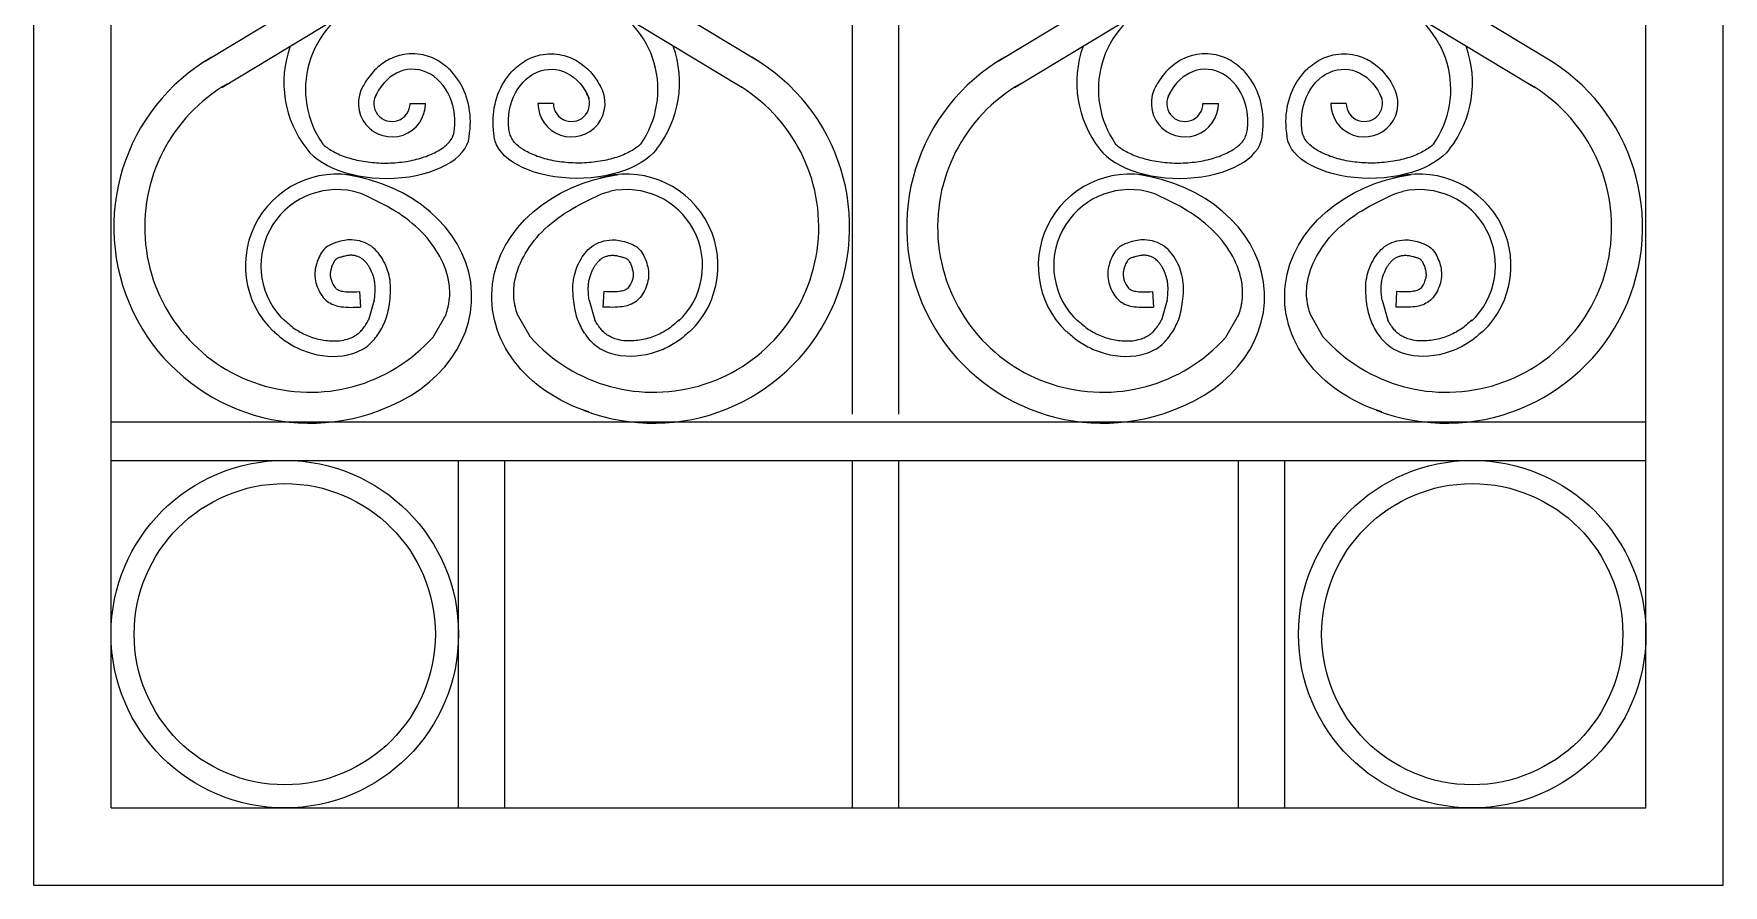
# Model space of a CAD drawing. Header units: millimetres. Extents: x -644 to 652, y 0 to 1491.
# Drawn here: x -644.4 to -329.4, y 0 to 158.7 of the extents above; entities that cross this region are included whole.
import ezdxf

# ---------------------------------------------------------------- set-up
doc = ezdxf.new("R2010")
doc.units = ezdxf.units.MM
doc.layers.add('ceco.net 171', color=7, linetype='Continuous')

msp = doc.modelspace()

# ---------------------------------------------------------------- linework, layer by layer
at = {"layer": 'ceco.net 171', "lineweight": 5}
for p, q in [((-343.8, 14.4), (-343.8, 1360.38)), ((-329.4, 0), (-329.4, 1360.38)), ((-644.4, 0), (-644.4, 1308.96)), ((-630, 14.4), (-630, 1294.56)), ((-491.76, 87.84), (-491.76, 318.24)), ((-483.12, 87.84), (-483.12, 318.24)), ((-612.44, 153.62), (-581.25, 172.47)), ((-509.32, 153.62), (-540.51, 172.47)), ((-464.6, 153.62), (-433.42, 172.47)), ((-361.49, 153.62), (-392.67, 172.47)), ((-609.36, 148.75), (-578.8, 167.18)), ((-512.4, 148.75), (-542.96, 167.18)), ((-461.52, 148.75), (-430.96, 167.18)), ((-364.56, 148.75), (-395.13, 167.18)), ((-574.23, 145.77), (-571.35, 145.77)), ((-547.53, 145.77), (-550.41, 145.77)), ((-426.4, 145.77), (-423.52, 145.77)), ((-399.69, 145.77), (-402.57, 145.77)), ((-583.64, 110.68), (-583.49, 107.8)), ((-538.12, 110.68), (-538.27, 107.8)), ((-435.8, 110.68), (-435.65, 107.8)), ((-390.29, 110.68), (-390.43, 107.8)), ((-580.91, 109.08), (-582, 105.34)), ((-540.85, 109.08), (-539.76, 105.34)), ((-433.07, 109.08), (-434.16, 105.34)), ((-393.02, 109.08), (-391.92, 105.34)), ((-569.95, 102.19), (-567.54, 106.42)), ((-551.81, 102.19), (-554.22, 106.42)), ((-422.12, 102.19), (-419.71, 106.42)), ((-403.97, 102.19), (-406.38, 106.42)), ((-630, 86.38), (-343.8, 86.38)), ((-630, 79.2), (-343.8, 79.2)), ((-565.2, 14.4), (-565.2, 79.2)), ((-556.56, 14.4), (-556.56, 79.2)), ((-491.76, 14.4), (-491.76, 79.2)), ((-483.12, 14.4), (-483.12, 79.2)), ((-419.76, 14.4), (-419.76, 79.2)), ((-411.12, 14.4), (-411.12, 79.2)), ((-630, 14.4), (-343.8, 14.4)), ((-644.4, 0), (-329.4, 0))]:
    msp.add_line(p, q, dxfattribs=at)
for centre, radius in [((-597.6, 46.8), 32.4), ((-376.2, 46.8), 32.4), ((-597.6, 46.8), 28.08), ((-376.2, 46.8), 28.08)]:
    msp.add_circle(centre, radius, dxfattribs=at)
for centre, radius, start, end in [((-576, 148.37), 17.74, 112.7966, 215.031), ((-545.76, 148.37), 17.74, 324.969, 67.2034), ((-428.16, 148.37), 17.74, 112.7966, 215.031), ((-397.93, 148.37), 17.74, 324.969, 67.2034), ((-592.92, 122.71), 36.56, 120.0272, 290.9797), ((-577.59, 149.67), 20.18, 160.3912, 217.9327), ((-528.84, 122.71), 36.56, 249.0203, 59.9728), ((-544.17, 149.67), 20.18, 322.0673, 19.6088), ((-445.08, 122.71), 36.56, 120.0272, 290.9797), ((-429.75, 149.67), 20.18, 160.3912, 217.9327), ((-381, 122.71), 36.56, 249.0203, 59.9728), ((-396.33, 149.67), 20.18, 322.0673, 19.6088), ((-592.92, 122.71), 30.8, 119.9053, 318.2247), ((-577.62, 145.77), 6.26, 148.1695, 0), ((-528.84, 122.71), 30.8, 221.7753, 60.0947), ((-544.14, 145.77), 6.26, 180, 31.8305), ((-445.08, 122.71), 30.8, 119.9053, 318.2247), ((-429.78, 145.77), 6.26, 148.1695, 0), ((-381, 122.71), 30.8, 221.7753, 60.0947), ((-396.31, 145.77), 6.26, 180, 31.8305), ((-577.62, 145.77), 3.38, 146.6395, 0), ((-544.14, 145.77), 3.38, 180, 33.3605), ((-429.78, 145.77), 3.38, 146.6395, 0), ((-396.31, 145.77), 3.38, 180, 33.3605), ((-587.87, 115.5), 17.07, 72.4016, 226.0742), ((-533.89, 115.5), 17.07, 313.9258, 107.5984), ((-440.04, 115.5), 17.07, 72.4016, 226.0742), ((-386.05, 115.5), 17.07, 313.9258, 107.5984), ((-587.87, 115.5), 14.19, 77.2309, 226.9329), ((-533.89, 115.5), 14.19, 313.0671, 102.7691), ((-440.04, 115.5), 14.19, 77.2309, 226.9329), ((-386.05, 115.5), 14.19, 313.0671, 102.7691)]:
    msp.add_arc(centre, radius, start, end, dxfattribs=at)
for centre, major_axis, ratio, start_param, end_param in [((-573.78, 142.37), (-0.07, 9.76), 0.809333, 4.46848, 7.392493), ((-425.94, 142.37), (-0.07, 9.76), 0.809333, 4.46848, 7.392493), ((-578.9, 140.3), (15.75, -0.24), 0.540403, 3.533318, 6.304646), ((-431.06, 140.3), (15.75, -0.24), 0.540403, 3.533318, 6.304646), ((-591.48, 109.74), (28.73, 0), 0.80574, 5.123339, 7.67346), ((-443.64, 109.74), (28.73, 0), 0.80574, 5.123339, 7.67346)]:
    msp.add_ellipse(centre, major_axis=major_axis, ratio=ratio, start_param=start_param, end_param=end_param, dxfattribs=at)
at = {"layer": 'ceco.net 171', "lineweight": 5, "extrusion": (0, 0, -1)}
for centre, major_axis, ratio, start_param, end_param in [((-547.98, 142.37), (0.07, 9.76), 0.809333, 4.46848, 7.392493), ((-400.15, 142.37), (0.07, 9.76), 0.809333, 4.46848, 7.392493), ((-542.86, 140.3), (-15.75, -0.24), 0.540403, 3.533318, 6.304646), ((-395.02, 140.3), (-15.75, -0.24), 0.540403, 3.533318, 6.304646), ((-530.28, 109.74), (-28.73, 0), 0.80574, 5.091033, 7.67346), ((-382.44, 109.74), (-28.73, 0), 0.80574, 5.091033, 7.67346)]:
    msp.add_ellipse(centre, major_axis=major_axis, ratio=ratio, start_param=start_param, end_param=end_param, dxfattribs=at)
at = {"layer": 'ceco.net 171', "lineweight": 5}
for points, knots in [([(-573.87, 155.01), (-574.55, 155), (-575.23, 154.92), (-576.89, 154.54), (-577.86, 154.14), (-579.62, 153.08), (-580.43, 152.41), (-581.84, 150.88), (-582.44, 150.01), (-582.97, 149), (-583.01, 148.94), (-583.04, 148.87)], [6.283185, 6.283185, 6.283185, 6.283185, 6.461841, 6.461841, 6.730486, 6.730486, 6.99913, 6.99913, 7.267775, 7.267775, 7.286813, 7.286813, 7.286813, 7.286813]), ([(-563.15, 140.28), (-563.08, 140.75), (-563.03, 141.23), (-562.94, 143.45), (-563.17, 145.21), (-564.23, 148.49), (-565.06, 150.01), (-566.89, 152.17), (-567.75, 152.92), (-569.66, 154.12), (-570.71, 154.55), (-572.48, 154.94), (-573.17, 155.01), (-573.87, 155.01)], [4.532225, 4.532225, 4.532225, 4.532225, 4.65156, 4.65156, 5.083529, 5.083529, 5.515498, 5.515498, 5.808801, 5.808801, 6.102103, 6.102103, 6.283185, 6.283185, 6.283185, 6.283185]), ([(-558.61, 140.28), (-558.68, 140.75), (-558.73, 141.23), (-558.82, 143.45), (-558.59, 145.21), (-557.53, 148.49), (-556.7, 150.01), (-554.87, 152.17), (-554.01, 152.92), (-552.1, 154.12), (-551.05, 154.55), (-549.28, 154.94), (-548.59, 155.01), (-547.89, 155.01)], [4.532225, 4.532225, 4.532225, 4.532225, 4.65156, 4.65156, 5.083529, 5.083529, 5.515498, 5.515498, 5.808801, 5.808801, 6.102103, 6.102103, 6.283185, 6.283185, 6.283185, 6.283185]), ([(-547.89, 155.01), (-547.21, 155), (-546.53, 154.92), (-544.87, 154.54), (-543.9, 154.14), (-542.14, 153.08), (-541.33, 152.41), (-539.92, 150.88), (-539.32, 150.01), (-538.79, 149), (-538.75, 148.94), (-538.72, 148.87)], [6.283185, 6.283185, 6.283185, 6.283185, 6.461841, 6.461841, 6.730486, 6.730486, 6.99913, 6.99913, 7.267775, 7.267775, 7.286813, 7.286813, 7.286813, 7.286813]), ([(-426.03, 155.01), (-426.71, 155), (-427.39, 154.92), (-429.06, 154.54), (-430.02, 154.14), (-431.79, 153.08), (-432.59, 152.41), (-434, 150.88), (-434.61, 150.01), (-435.14, 149), (-435.17, 148.94), (-435.21, 148.87)], [6.283185, 6.283185, 6.283185, 6.283185, 6.461841, 6.461841, 6.730486, 6.730486, 6.99913, 6.99913, 7.267775, 7.267775, 7.286813, 7.286813, 7.286813, 7.286813]), ([(-415.31, 140.28), (-415.24, 140.75), (-415.2, 141.23), (-415.1, 143.45), (-415.34, 145.21), (-416.4, 148.49), (-417.22, 150.01), (-419.05, 152.17), (-419.91, 152.92), (-421.82, 154.12), (-422.87, 154.55), (-424.64, 154.94), (-425.34, 155.01), (-426.03, 155.01)], [4.532225, 4.532225, 4.532225, 4.532225, 4.65156, 4.65156, 5.083529, 5.083529, 5.515498, 5.515498, 5.808801, 5.808801, 6.102103, 6.102103, 6.283185, 6.283185, 6.283185, 6.283185]), ([(-410.78, 140.28), (-410.84, 140.75), (-410.89, 141.23), (-410.98, 143.45), (-410.75, 145.21), (-409.69, 148.49), (-408.86, 150.01), (-407.03, 152.17), (-406.17, 152.92), (-404.26, 154.12), (-403.21, 154.55), (-401.44, 154.94), (-400.75, 155.01), (-400.06, 155.01)], [4.532225, 4.532225, 4.532225, 4.532225, 4.65156, 4.65156, 5.083529, 5.083529, 5.515498, 5.515498, 5.808801, 5.808801, 6.102103, 6.102103, 6.283185, 6.283185, 6.283185, 6.283185]), ([(-400.06, 155.01), (-399.38, 155), (-398.69, 154.92), (-397.03, 154.54), (-396.07, 154.14), (-394.3, 153.08), (-393.49, 152.41), (-392.08, 150.88), (-391.48, 150.01), (-390.95, 149), (-390.91, 148.94), (-390.88, 148.87)], [6.283185, 6.283185, 6.283185, 6.283185, 6.461841, 6.461841, 6.730486, 6.730486, 6.99913, 6.99913, 7.267775, 7.267775, 7.286813, 7.286813, 7.286813, 7.286813]), ([(-590.52, 138.19), (-590.35, 138.02), (-590.15, 137.85), (-589.4, 137.26), (-588.73, 136.85), (-587.16, 136.1), (-586.26, 135.76), (-584.3, 135.2), (-583.24, 134.99), (-581.05, 134.7), (-579.91, 134.63), (-577.63, 134.64), (-576.5, 134.73), (-574.31, 135.03), (-573.26, 135.26), (-571.33, 135.83), (-570.44, 136.18), (-568.91, 136.94), (-568.26, 137.36), (-567.32, 138.12), (-567, 138.46), (-566.52, 139.09), (-566.37, 139.38), (-566.22, 139.79), (-566.19, 139.93), (-566.1, 140.07)], [6.793087, 6.793087, 6.793087, 6.793087, 6.89192, 6.89192, 7.134711, 7.134711, 7.377503, 7.377503, 7.620294, 7.620294, 7.863086, 7.863086, 8.105877, 8.105877, 8.348668, 8.348668, 8.59146, 8.59146, 8.834251, 8.834251, 9.032791, 9.032791, 9.231331, 9.231331, 9.352602, 9.352602, 9.352602, 9.352602]), ([(-531.24, 138.19), (-531.41, 138.02), (-531.61, 137.85), (-532.36, 137.26), (-533.03, 136.85), (-534.6, 136.1), (-535.5, 135.76), (-537.46, 135.2), (-538.52, 134.99), (-540.71, 134.7), (-541.85, 134.63), (-544.13, 134.64), (-545.26, 134.73), (-547.45, 135.03), (-548.5, 135.26), (-550.43, 135.83), (-551.32, 136.18), (-552.85, 136.94), (-553.5, 137.36), (-554.44, 138.12), (-554.76, 138.46), (-555.24, 139.09), (-555.39, 139.38), (-555.54, 139.79), (-555.57, 139.93), (-555.66, 140.07)], [6.793087, 6.793087, 6.793087, 6.793087, 6.89192, 6.89192, 7.134711, 7.134711, 7.377503, 7.377503, 7.620294, 7.620294, 7.863086, 7.863086, 8.105877, 8.105877, 8.348668, 8.348668, 8.59146, 8.59146, 8.834251, 8.834251, 9.032791, 9.032791, 9.231331, 9.231331, 9.352602, 9.352602, 9.352602, 9.352602]), ([(-442.68, 138.19), (-442.51, 138.02), (-442.32, 137.85), (-441.57, 137.26), (-440.9, 136.85), (-439.32, 136.1), (-438.42, 135.76), (-436.47, 135.2), (-435.41, 134.99), (-433.21, 134.7), (-432.07, 134.63), (-429.8, 134.64), (-428.66, 134.73), (-426.48, 135.03), (-425.43, 135.26), (-423.49, 135.83), (-422.61, 136.18), (-421.07, 136.94), (-420.42, 137.36), (-419.49, 138.12), (-419.16, 138.46), (-418.68, 139.09), (-418.53, 139.38), (-418.39, 139.79), (-418.35, 139.93), (-418.26, 140.07)], [6.793087, 6.793087, 6.793087, 6.793087, 6.89192, 6.89192, 7.134711, 7.134711, 7.377503, 7.377503, 7.620294, 7.620294, 7.863086, 7.863086, 8.105877, 8.105877, 8.348668, 8.348668, 8.59146, 8.59146, 8.834251, 8.834251, 9.032791, 9.032791, 9.231331, 9.231331, 9.352602, 9.352602, 9.352602, 9.352602]), ([(-383.4, 138.19), (-383.57, 138.02), (-383.77, 137.85), (-384.52, 137.26), (-385.19, 136.85), (-386.76, 136.1), (-387.66, 135.76), (-389.62, 135.2), (-390.68, 134.99), (-392.88, 134.7), (-394.01, 134.63), (-396.29, 134.64), (-397.42, 134.73), (-399.61, 135.03), (-400.66, 135.26), (-402.59, 135.83), (-403.48, 136.18), (-405.02, 136.94), (-405.67, 137.36), (-406.6, 138.12), (-406.93, 138.46), (-407.4, 139.09), (-407.55, 139.38), (-407.7, 139.79), (-407.73, 139.93), (-407.82, 140.07)], [6.793087, 6.793087, 6.793087, 6.793087, 6.89192, 6.89192, 7.134711, 7.134711, 7.377503, 7.377503, 7.620294, 7.620294, 7.863086, 7.863086, 8.105877, 8.105877, 8.348668, 8.348668, 8.59146, 8.59146, 8.834251, 8.834251, 9.032791, 9.032791, 9.231331, 9.231331, 9.352602, 9.352602, 9.352602, 9.352602]), ([(-566.99, 108.54), (-566.8, 109.72), (-566.78, 110.93), (-567.21, 113.87), (-567.82, 115.57), (-569.58, 118.84), (-570.73, 120.4), (-573.54, 123.27), (-575.2, 124.58), (-578.9, 126.81), (-580.87, 127.85), (-583.54, 129.02), (-584.13, 129.19), (-584.74, 129.35)], [6.283185, 6.283185, 6.283185, 6.283185, 6.470715, 6.470715, 6.734977, 6.734977, 6.999238, 6.999238, 7.2635, 7.2635, 7.527762, 7.527762, 7.597233, 7.597233, 7.597233, 7.597233]), ([(-554.77, 108.54), (-554.96, 109.72), (-554.98, 110.93), (-554.55, 113.87), (-553.94, 115.57), (-552.18, 118.84), (-551.03, 120.4), (-548.22, 123.27), (-546.56, 124.58), (-542.86, 126.81), (-540.89, 127.85), (-538.22, 129.02), (-537.63, 129.19), (-537.02, 129.35)], [6.283185, 6.283185, 6.283185, 6.283185, 6.470715, 6.470715, 6.734977, 6.734977, 6.999238, 6.999238, 7.2635, 7.2635, 7.527762, 7.527762, 7.597233, 7.597233, 7.597233, 7.597233]), ([(-419.16, 108.54), (-418.97, 109.72), (-418.94, 110.93), (-419.38, 113.87), (-419.98, 115.57), (-421.74, 118.84), (-422.9, 120.4), (-425.71, 123.27), (-427.36, 124.58), (-431.06, 126.81), (-433.04, 127.85), (-435.7, 129.02), (-436.3, 129.19), (-436.9, 129.35)], [6.283185, 6.283185, 6.283185, 6.283185, 6.470715, 6.470715, 6.734977, 6.734977, 6.999238, 6.999238, 7.2635, 7.2635, 7.527762, 7.527762, 7.597233, 7.597233, 7.597233, 7.597233]), ([(-406.93, 108.54), (-407.12, 109.72), (-407.14, 110.93), (-406.71, 113.87), (-406.11, 115.57), (-404.35, 118.84), (-403.19, 120.4), (-400.38, 123.27), (-398.72, 124.58), (-395.03, 126.81), (-393.05, 127.85), (-390.38, 129.02), (-389.79, 129.19), (-389.19, 129.35)], [6.283185, 6.283185, 6.283185, 6.283185, 6.470715, 6.470715, 6.734977, 6.734977, 6.999238, 6.999238, 7.2635, 7.2635, 7.527762, 7.527762, 7.597233, 7.597233, 7.597233, 7.597233]), ([(-580.91, 109.08), (-580.88, 109.26), (-580.86, 109.45), (-580.82, 109.81), (-580.81, 109.99), (-580.77, 110.52), (-580.75, 110.86), (-580.75, 111.49), (-580.76, 111.77), (-580.81, 112.27), (-580.84, 112.48), (-580.98, 113.2), (-581.13, 113.72), (-581.43, 114.44), (-581.53, 114.66), (-581.74, 115.06), (-581.84, 115.25), (-582.06, 115.6), (-582.17, 115.76), (-582.43, 116.1), (-582.58, 116.27), (-582.83, 116.52), (-582.93, 116.61), (-583.11, 116.75), (-583.19, 116.81), (-583.35, 116.92), (-583.44, 116.97), (-583.72, 117.11), (-583.93, 117.2), (-584.32, 117.32), (-584.51, 117.37), (-584.83, 117.42), (-584.96, 117.43), (-585.2, 117.44), (-585.31, 117.44), (-585.54, 117.43), (-585.66, 117.42), (-586.04, 117.38), (-586.32, 117.32), (-586.72, 117.22), (-586.83, 117.19), (-587.01, 117.13), (-587.1, 117.11), (-587.25, 117.06), (-587.32, 117.04), (-587.52, 116.97), (-587.64, 116.92), (-587.82, 116.84), (-587.89, 116.81), (-587.97, 116.76), (-588, 116.74), (-588.03, 116.72), (-588.04, 116.71), (-588.07, 116.69), (-588.08, 116.67), (-588.14, 116.62), (-588.18, 116.58), (-588.33, 116.39), (-588.46, 116.17), (-588.64, 115.8), (-588.69, 115.69), (-588.83, 115.35), (-588.9, 115.13), (-589.02, 114.7), (-589.06, 114.5), (-589.11, 114.18), (-589.12, 114.05), (-589.12, 113.82), (-589.12, 113.71), (-589.1, 113.49), (-589.08, 113.37), (-589.02, 113.02), (-588.95, 112.78), (-588.79, 112.38), (-588.72, 112.23), (-588.56, 111.93), (-588.48, 111.79), (-588.3, 111.53), (-588.2, 111.41), (-588.03, 111.24), (-587.96, 111.17), (-587.84, 111.09), (-587.81, 111.06), (-587.71, 111.01), (-587.65, 110.98), (-587.39, 110.87), (-587.11, 110.79), (-586.61, 110.7), (-586.41, 110.68), (-586.01, 110.64), (-585.79, 110.63), (-584.99, 110.61), (-584.35, 110.64), (-583.64, 110.68)], [39.40964, 39.40964, 39.40964, 39.40964, 40.263885, 40.263885, 41.11813, 41.11813, 42.826621, 42.826621, 44.415377, 44.415377, 45.682644, 45.682644, 48.730737, 48.730737, 50.027553, 50.027553, 51.202571, 51.202571, 52.377588, 52.377588, 53.886801, 53.886801, 54.92, 54.92, 55.697644, 55.697644, 56.475287, 56.475287, 58.030574, 58.030574, 59.400071, 59.400071, 60.375415, 60.375415, 61.213533, 61.213533, 62.051652, 62.051652, 63.727889, 63.727889, 64.280533, 64.280533, 64.707994, 64.707994, 65.135455, 65.135455, 65.990377, 65.990377, 66.748526, 66.748526, 67.248959, 67.248959, 67.632549, 67.632549, 68.01614, 68.01614, 68.78332, 68.78332, 70.650106, 70.650106, 71.353696, 71.353696, 72.760876, 72.760876, 74.187857, 74.187857, 75.172622, 75.172622, 76.054893, 76.054893, 76.937163, 76.937163, 78.701705, 78.701705, 79.831948, 79.831948, 80.962191, 80.962191, 82.190127, 82.190127, 83.285176, 83.285176, 84.004327, 84.004327, 84.723478, 84.723478, 86.746625, 86.746625, 87.89711, 87.89711, 89.047594, 89.047594, 92.020926, 92.020926, 92.020926, 92.020926]), ([(-540.85, 109.08), (-540.88, 109.26), (-540.9, 109.45), (-540.94, 109.81), (-540.95, 109.99), (-540.99, 110.52), (-541.01, 110.86), (-541.01, 111.49), (-541, 111.77), (-540.95, 112.27), (-540.92, 112.48), (-540.78, 113.2), (-540.63, 113.72), (-540.33, 114.44), (-540.23, 114.66), (-540.02, 115.06), (-539.92, 115.25), (-539.7, 115.6), (-539.59, 115.76), (-539.33, 116.1), (-539.18, 116.27), (-538.93, 116.52), (-538.83, 116.61), (-538.65, 116.75), (-538.57, 116.81), (-538.41, 116.92), (-538.32, 116.97), (-538.04, 117.11), (-537.83, 117.2), (-537.44, 117.32), (-537.25, 117.37), (-536.93, 117.42), (-536.8, 117.43), (-536.56, 117.44), (-536.45, 117.44), (-536.22, 117.43), (-536.1, 117.42), (-535.72, 117.38), (-535.44, 117.32), (-535.04, 117.22), (-534.93, 117.19), (-534.75, 117.13), (-534.66, 117.11), (-534.51, 117.06), (-534.44, 117.04), (-534.24, 116.97), (-534.12, 116.92), (-533.94, 116.84), (-533.87, 116.81), (-533.79, 116.76), (-533.76, 116.74), (-533.73, 116.72), (-533.72, 116.71), (-533.69, 116.69), (-533.68, 116.67), (-533.62, 116.62), (-533.58, 116.58), (-533.43, 116.39), (-533.3, 116.17), (-533.12, 115.8), (-533.07, 115.69), (-532.93, 115.35), (-532.86, 115.13), (-532.74, 114.7), (-532.7, 114.5), (-532.65, 114.18), (-532.64, 114.05), (-532.64, 113.82), (-532.64, 113.71), (-532.66, 113.49), (-532.68, 113.37), (-532.74, 113.02), (-532.81, 112.78), (-532.97, 112.38), (-533.04, 112.23), (-533.2, 111.93), (-533.28, 111.79), (-533.46, 111.53), (-533.56, 111.41), (-533.73, 111.24), (-533.8, 111.17), (-533.92, 111.09), (-533.95, 111.06), (-534.05, 111.01), (-534.11, 110.98), (-534.37, 110.87), (-534.65, 110.79), (-535.15, 110.7), (-535.35, 110.68), (-535.75, 110.64), (-535.97, 110.63), (-536.77, 110.61), (-537.41, 110.64), (-538.12, 110.68)], [39.40964, 39.40964, 39.40964, 39.40964, 40.263885, 40.263885, 41.11813, 41.11813, 42.826621, 42.826621, 44.415377, 44.415377, 45.682644, 45.682644, 48.730737, 48.730737, 50.027553, 50.027553, 51.202571, 51.202571, 52.377588, 52.377588, 53.886801, 53.886801, 54.92, 54.92, 55.697644, 55.697644, 56.475287, 56.475287, 58.030574, 58.030574, 59.400071, 59.400071, 60.375415, 60.375415, 61.213533, 61.213533, 62.051652, 62.051652, 63.727889, 63.727889, 64.280533, 64.280533, 64.707994, 64.707994, 65.135455, 65.135455, 65.990377, 65.990377, 66.748526, 66.748526, 67.248959, 67.248959, 67.632549, 67.632549, 68.01614, 68.01614, 68.78332, 68.78332, 70.650106, 70.650106, 71.353696, 71.353696, 72.760876, 72.760876, 74.187857, 74.187857, 75.172622, 75.172622, 76.054893, 76.054893, 76.937163, 76.937163, 78.701705, 78.701705, 79.831948, 79.831948, 80.962191, 80.962191, 82.190127, 82.190127, 83.285176, 83.285176, 84.004327, 84.004327, 84.723478, 84.723478, 86.746625, 86.746625, 87.89711, 87.89711, 89.047594, 89.047594, 92.020926, 92.020926, 92.020926, 92.020926]), ([(-433.07, 109.08), (-433.05, 109.26), (-433.02, 109.45), (-432.99, 109.81), (-432.97, 109.99), (-432.93, 110.52), (-432.92, 110.86), (-432.91, 111.49), (-432.93, 111.77), (-432.97, 112.27), (-433, 112.48), (-433.14, 113.2), (-433.3, 113.72), (-433.6, 114.44), (-433.7, 114.66), (-433.9, 115.06), (-434.01, 115.25), (-434.22, 115.6), (-434.33, 115.76), (-434.59, 116.1), (-434.74, 116.27), (-434.99, 116.52), (-435.09, 116.61), (-435.27, 116.75), (-435.35, 116.81), (-435.52, 116.92), (-435.61, 116.97), (-435.89, 117.11), (-436.09, 117.2), (-436.48, 117.32), (-436.67, 117.37), (-436.99, 117.42), (-437.12, 117.43), (-437.36, 117.44), (-437.47, 117.44), (-437.7, 117.43), (-437.82, 117.42), (-438.2, 117.38), (-438.48, 117.32), (-438.88, 117.22), (-438.99, 117.19), (-439.18, 117.13), (-439.26, 117.11), (-439.41, 117.06), (-439.48, 117.04), (-439.69, 116.97), (-439.8, 116.92), (-439.98, 116.84), (-440.05, 116.81), (-440.13, 116.76), (-440.16, 116.74), (-440.19, 116.72), (-440.2, 116.71), (-440.23, 116.69), (-440.25, 116.67), (-440.3, 116.62), (-440.34, 116.58), (-440.49, 116.39), (-440.63, 116.17), (-440.8, 115.8), (-440.85, 115.69), (-440.99, 115.35), (-441.07, 115.13), (-441.19, 114.7), (-441.23, 114.5), (-441.27, 114.18), (-441.28, 114.05), (-441.28, 113.82), (-441.28, 113.71), (-441.26, 113.49), (-441.24, 113.37), (-441.18, 113.02), (-441.11, 112.78), (-440.95, 112.38), (-440.88, 112.23), (-440.72, 111.93), (-440.64, 111.79), (-440.46, 111.53), (-440.36, 111.41), (-440.19, 111.24), (-440.12, 111.17), (-440.01, 111.09), (-439.97, 111.06), (-439.87, 111.01), (-439.81, 110.98), (-439.55, 110.87), (-439.28, 110.79), (-438.77, 110.7), (-438.58, 110.68), (-438.17, 110.64), (-437.96, 110.63), (-437.16, 110.61), (-436.51, 110.64), (-435.8, 110.68)], [39.40964, 39.40964, 39.40964, 39.40964, 40.263885, 40.263885, 41.11813, 41.11813, 42.826621, 42.826621, 44.415377, 44.415377, 45.682644, 45.682644, 48.730737, 48.730737, 50.027553, 50.027553, 51.202571, 51.202571, 52.377588, 52.377588, 53.886801, 53.886801, 54.92, 54.92, 55.697644, 55.697644, 56.475287, 56.475287, 58.030574, 58.030574, 59.400071, 59.400071, 60.375415, 60.375415, 61.213533, 61.213533, 62.051652, 62.051652, 63.727889, 63.727889, 64.280533, 64.280533, 64.707994, 64.707994, 65.135455, 65.135455, 65.990377, 65.990377, 66.748526, 66.748526, 67.248959, 67.248959, 67.632549, 67.632549, 68.01614, 68.01614, 68.78332, 68.78332, 70.650106, 70.650106, 71.353696, 71.353696, 72.760876, 72.760876, 74.187857, 74.187857, 75.172622, 75.172622, 76.054893, 76.054893, 76.937163, 76.937163, 78.701705, 78.701705, 79.831948, 79.831948, 80.962191, 80.962191, 82.190127, 82.190127, 83.285176, 83.285176, 84.004327, 84.004327, 84.723478, 84.723478, 86.746625, 86.746625, 87.89711, 87.89711, 89.047594, 89.047594, 92.020926, 92.020926, 92.020926, 92.020926]), ([(-393.02, 109.08), (-393.04, 109.26), (-393.06, 109.45), (-393.1, 109.81), (-393.12, 109.99), (-393.16, 110.52), (-393.17, 110.86), (-393.17, 111.49), (-393.16, 111.77), (-393.11, 112.27), (-393.08, 112.48), (-392.95, 113.2), (-392.79, 113.72), (-392.49, 114.44), (-392.39, 114.66), (-392.18, 115.06), (-392.08, 115.25), (-391.86, 115.6), (-391.75, 115.76), (-391.49, 116.1), (-391.35, 116.27), (-391.1, 116.52), (-390.99, 116.61), (-390.82, 116.75), (-390.74, 116.81), (-390.57, 116.92), (-390.48, 116.97), (-390.2, 117.11), (-390, 117.2), (-389.6, 117.32), (-389.42, 117.37), (-389.09, 117.42), (-388.96, 117.43), (-388.72, 117.44), (-388.61, 117.44), (-388.38, 117.43), (-388.26, 117.42), (-387.88, 117.38), (-387.61, 117.32), (-387.2, 117.22), (-387.1, 117.19), (-386.91, 117.13), (-386.83, 117.11), (-386.67, 117.06), (-386.6, 117.04), (-386.4, 116.97), (-386.28, 116.92), (-386.1, 116.84), (-386.03, 116.81), (-385.95, 116.76), (-385.93, 116.74), (-385.89, 116.72), (-385.88, 116.71), (-385.85, 116.69), (-385.84, 116.67), (-385.79, 116.62), (-385.75, 116.58), (-385.59, 116.39), (-385.46, 116.17), (-385.28, 115.8), (-385.24, 115.69), (-385.1, 115.35), (-385.02, 115.13), (-384.9, 114.7), (-384.86, 114.5), (-384.82, 114.18), (-384.81, 114.05), (-384.8, 113.82), (-384.81, 113.71), (-384.82, 113.49), (-384.84, 113.37), (-384.91, 113.02), (-384.98, 112.78), (-385.13, 112.38), (-385.2, 112.23), (-385.36, 111.93), (-385.45, 111.79), (-385.63, 111.53), (-385.72, 111.41), (-385.89, 111.24), (-385.97, 111.17), (-386.08, 111.09), (-386.12, 111.06), (-386.22, 111.01), (-386.27, 110.98), (-386.54, 110.87), (-386.81, 110.79), (-387.31, 110.7), (-387.51, 110.68), (-387.92, 110.64), (-388.13, 110.63), (-388.93, 110.61), (-389.57, 110.64), (-390.29, 110.68)], [39.40964, 39.40964, 39.40964, 39.40964, 40.263885, 40.263885, 41.11813, 41.11813, 42.826621, 42.826621, 44.415377, 44.415377, 45.682644, 45.682644, 48.730737, 48.730737, 50.027553, 50.027553, 51.202571, 51.202571, 52.377588, 52.377588, 53.886801, 53.886801, 54.92, 54.92, 55.697644, 55.697644, 56.475287, 56.475287, 58.030574, 58.030574, 59.400071, 59.400071, 60.375415, 60.375415, 61.213533, 61.213533, 62.051652, 62.051652, 63.727889, 63.727889, 64.280533, 64.280533, 64.707994, 64.707994, 65.135455, 65.135455, 65.990377, 65.990377, 66.748526, 66.748526, 67.248959, 67.248959, 67.632549, 67.632549, 68.01614, 68.01614, 68.78332, 68.78332, 70.650106, 70.650106, 71.353696, 71.353696, 72.760876, 72.760876, 74.187857, 74.187857, 75.172622, 75.172622, 76.054893, 76.054893, 76.937163, 76.937163, 78.701705, 78.701705, 79.831948, 79.831948, 80.962191, 80.962191, 82.190127, 82.190127, 83.285176, 83.285176, 84.004327, 84.004327, 84.723478, 84.723478, 86.746625, 86.746625, 87.89711, 87.89711, 89.047594, 89.047594, 92.020926, 92.020926, 92.020926, 92.020926]), ([(-567.54, 106.42), (-567.39, 106.87), (-567.26, 107.32), (-567.09, 108.03), (-567.04, 108.28), (-566.99, 108.54)], [6.1662406, 6.1662406, 6.1662406, 6.1662406, 6.2423348, 6.2423348, 6.2831853, 6.2831853, 6.2831853, 6.2831853]), ([(-554.22, 106.42), (-554.37, 106.87), (-554.5, 107.32), (-554.67, 108.03), (-554.72, 108.28), (-554.77, 108.54)], [6.1662406, 6.1662406, 6.1662406, 6.1662406, 6.2423348, 6.2423348, 6.2831853, 6.2831853, 6.2831853, 6.2831853]), ([(-419.71, 106.42), (-419.56, 106.87), (-419.42, 107.32), (-419.25, 108.03), (-419.2, 108.28), (-419.16, 108.54)], [6.1662406, 6.1662406, 6.1662406, 6.1662406, 6.2423348, 6.2423348, 6.2831853, 6.2831853, 6.2831853, 6.2831853]), ([(-406.38, 106.42), (-406.53, 106.87), (-406.66, 107.32), (-406.83, 108.03), (-406.88, 108.28), (-406.93, 108.54)], [6.1662406, 6.1662406, 6.1662406, 6.1662406, 6.2423348, 6.2423348, 6.2831853, 6.2831853, 6.2831853, 6.2831853]), ([(-597.73, 105.41), (-597.53, 105.23), (-597.33, 105.05), (-596.77, 104.55), (-596.42, 104.26), (-595.74, 103.75), (-595.38, 103.51), (-594.63, 103.07), (-594.23, 102.86), (-593.42, 102.49), (-593.01, 102.33), (-591.75, 101.89), (-590.86, 101.68), (-589.09, 101.45), (-588.22, 101.43), (-586.9, 101.58), (-586.43, 101.68), (-585.63, 101.91), (-585.3, 102.04), (-584.73, 102.3), (-584.5, 102.44), (-584.14, 102.67), (-584.01, 102.76), (-583.8, 102.94), (-583.71, 103.02), (-583.53, 103.19), (-583.43, 103.29), (-583.16, 103.59), (-582.97, 103.83), (-582.69, 104.23), (-582.59, 104.37), (-582.31, 104.8), (-582.14, 105.07), (-582, 105.34)], [0, 0, 0, 0, 1.123683, 1.123683, 3.371048, 3.371048, 5.618413, 5.618413, 7.865778, 7.865778, 10.113144, 10.113144, 14.607874, 14.607874, 19.102605, 19.102605, 21.78626, 21.78626, 23.843147, 23.843147, 25.512311, 25.512311, 26.580255, 26.580255, 27.424827, 27.424827, 28.2694, 28.2694, 29.958544, 29.958544, 30.86147, 30.86147, 32.479575, 32.479575, 32.479575, 32.479575]), ([(-524.03, 105.41), (-524.23, 105.23), (-524.43, 105.05), (-524.99, 104.55), (-525.34, 104.26), (-526.02, 103.75), (-526.38, 103.51), (-527.13, 103.07), (-527.53, 102.86), (-528.34, 102.49), (-528.75, 102.33), (-530.01, 101.89), (-530.9, 101.68), (-532.67, 101.45), (-533.54, 101.43), (-534.86, 101.58), (-535.33, 101.68), (-536.13, 101.91), (-536.46, 102.04), (-537.03, 102.3), (-537.26, 102.44), (-537.62, 102.67), (-537.75, 102.76), (-537.96, 102.94), (-538.05, 103.02), (-538.23, 103.19), (-538.33, 103.29), (-538.6, 103.59), (-538.79, 103.83), (-539.07, 104.23), (-539.17, 104.37), (-539.45, 104.8), (-539.62, 105.07), (-539.76, 105.34)], [0, 0, 0, 0, 1.123683, 1.123683, 3.371048, 3.371048, 5.618413, 5.618413, 7.865778, 7.865778, 10.113144, 10.113144, 14.607874, 14.607874, 19.102605, 19.102605, 21.78626, 21.78626, 23.843147, 23.843147, 25.512311, 25.512311, 26.580255, 26.580255, 27.424827, 27.424827, 28.2694, 28.2694, 29.958544, 29.958544, 30.86147, 30.86147, 32.479575, 32.479575, 32.479575, 32.479575]), ([(-449.89, 105.41), (-449.69, 105.23), (-449.5, 105.05), (-448.94, 104.55), (-448.58, 104.26), (-447.91, 103.75), (-447.55, 103.51), (-446.79, 103.07), (-446.4, 102.86), (-445.59, 102.49), (-445.18, 102.33), (-443.91, 101.89), (-443.02, 101.68), (-441.26, 101.45), (-440.38, 101.43), (-439.07, 101.58), (-438.59, 101.68), (-437.79, 101.91), (-437.46, 102.04), (-436.9, 102.3), (-436.66, 102.44), (-436.31, 102.67), (-436.18, 102.76), (-435.96, 102.94), (-435.87, 103.02), (-435.69, 103.19), (-435.6, 103.29), (-435.32, 103.59), (-435.13, 103.83), (-434.85, 104.23), (-434.75, 104.37), (-434.47, 104.8), (-434.31, 105.07), (-434.16, 105.34)], [0, 0, 0, 0, 1.123683, 1.123683, 3.371048, 3.371048, 5.618413, 5.618413, 7.865778, 7.865778, 10.113144, 10.113144, 14.607874, 14.607874, 19.102605, 19.102605, 21.78626, 21.78626, 23.843147, 23.843147, 25.512311, 25.512311, 26.580255, 26.580255, 27.424827, 27.424827, 28.2694, 28.2694, 29.958544, 29.958544, 30.86147, 30.86147, 32.479575, 32.479575, 32.479575, 32.479575]), ([(-376.2, 105.41), (-376.4, 105.23), (-376.59, 105.05), (-377.15, 104.55), (-377.5, 104.26), (-378.18, 103.75), (-378.54, 103.51), (-379.29, 103.07), (-379.69, 102.86), (-380.5, 102.49), (-380.91, 102.33), (-382.18, 101.89), (-383.06, 101.68), (-384.83, 101.45), (-385.7, 101.43), (-387.02, 101.58), (-387.49, 101.68), (-388.29, 101.91), (-388.63, 102.04), (-389.19, 102.3), (-389.43, 102.44), (-389.78, 102.67), (-389.91, 102.76), (-390.13, 102.94), (-390.21, 103.02), (-390.4, 103.19), (-390.49, 103.29), (-390.77, 103.59), (-390.95, 103.83), (-391.24, 104.23), (-391.34, 104.37), (-391.61, 104.8), (-391.78, 105.07), (-391.92, 105.34)], [0, 0, 0, 0, 1.123683, 1.123683, 3.371048, 3.371048, 5.618413, 5.618413, 7.865778, 7.865778, 10.113144, 10.113144, 14.607874, 14.607874, 19.102605, 19.102605, 21.78626, 21.78626, 23.843147, 23.843147, 25.512311, 25.512311, 26.580255, 26.580255, 27.424827, 27.424827, 28.2694, 28.2694, 29.958544, 29.958544, 30.86147, 30.86147, 32.479575, 32.479575, 32.479575, 32.479575])]:
    msp.add_open_spline(points, degree=3, knots=knots, dxfattribs=at)
for points in [[(-599.66, 103.27), (-597.81, 101.7), (-595.39, 100.23), (-592.46, 99.13), (-584.93, 99.12), (-581.87, 100.8), (-580.07, 102.95), (-578.76, 105.53), (-578.04, 108.82), (-577.98, 112.78), (-579.18, 116.37), (-581.39, 119.06), (-585.17, 120.32), (-587.8, 119.9), (-589.78, 119), (-591.4, 116.67), (-592, 113.85), (-591.22, 110.8), (-589.36, 108.64), (-587.09, 107.86), (-583.49, 107.8)], [(-522.1, 103.27), (-523.95, 101.7), (-526.37, 100.23), (-529.3, 99.13), (-536.83, 99.12), (-539.89, 100.8), (-541.69, 102.95), (-543, 105.53), (-543.72, 108.82), (-543.78, 112.78), (-542.58, 116.37), (-540.37, 119.06), (-536.59, 120.32), (-533.96, 119.9), (-531.98, 119), (-530.36, 116.67), (-529.76, 113.85), (-530.54, 110.8), (-532.4, 108.64), (-534.67, 107.86), (-538.27, 107.8)], [(-451.82, 103.27), (-449.97, 101.7), (-447.56, 100.23), (-444.62, 99.13), (-437.09, 99.12), (-434.04, 100.8), (-432.24, 102.95), (-430.92, 105.53), (-430.2, 108.82), (-430.14, 112.78), (-431.34, 116.37), (-433.56, 119.06), (-437.33, 120.32), (-439.97, 119.9), (-441.95, 119), (-443.56, 116.67), (-444.16, 113.85), (-443.38, 110.8), (-441.53, 108.64), (-439.25, 107.86), (-435.65, 107.8)], [(-374.26, 103.27), (-376.11, 101.7), (-378.53, 100.23), (-381.46, 99.13), (-388.99, 99.12), (-392.05, 100.8), (-393.85, 102.95), (-395.17, 105.53), (-395.89, 108.82), (-395.95, 112.78), (-394.75, 116.37), (-392.53, 119.06), (-388.75, 120.32), (-386.12, 119.9), (-384.14, 119), (-382.52, 116.67), (-381.92, 113.85), (-382.7, 110.8), (-384.56, 108.64), (-386.84, 107.86), (-390.43, 107.8)]]:
    msp.add_spline(points, degree=3, dxfattribs=at)

doc.saveas('drawing.dxf')
